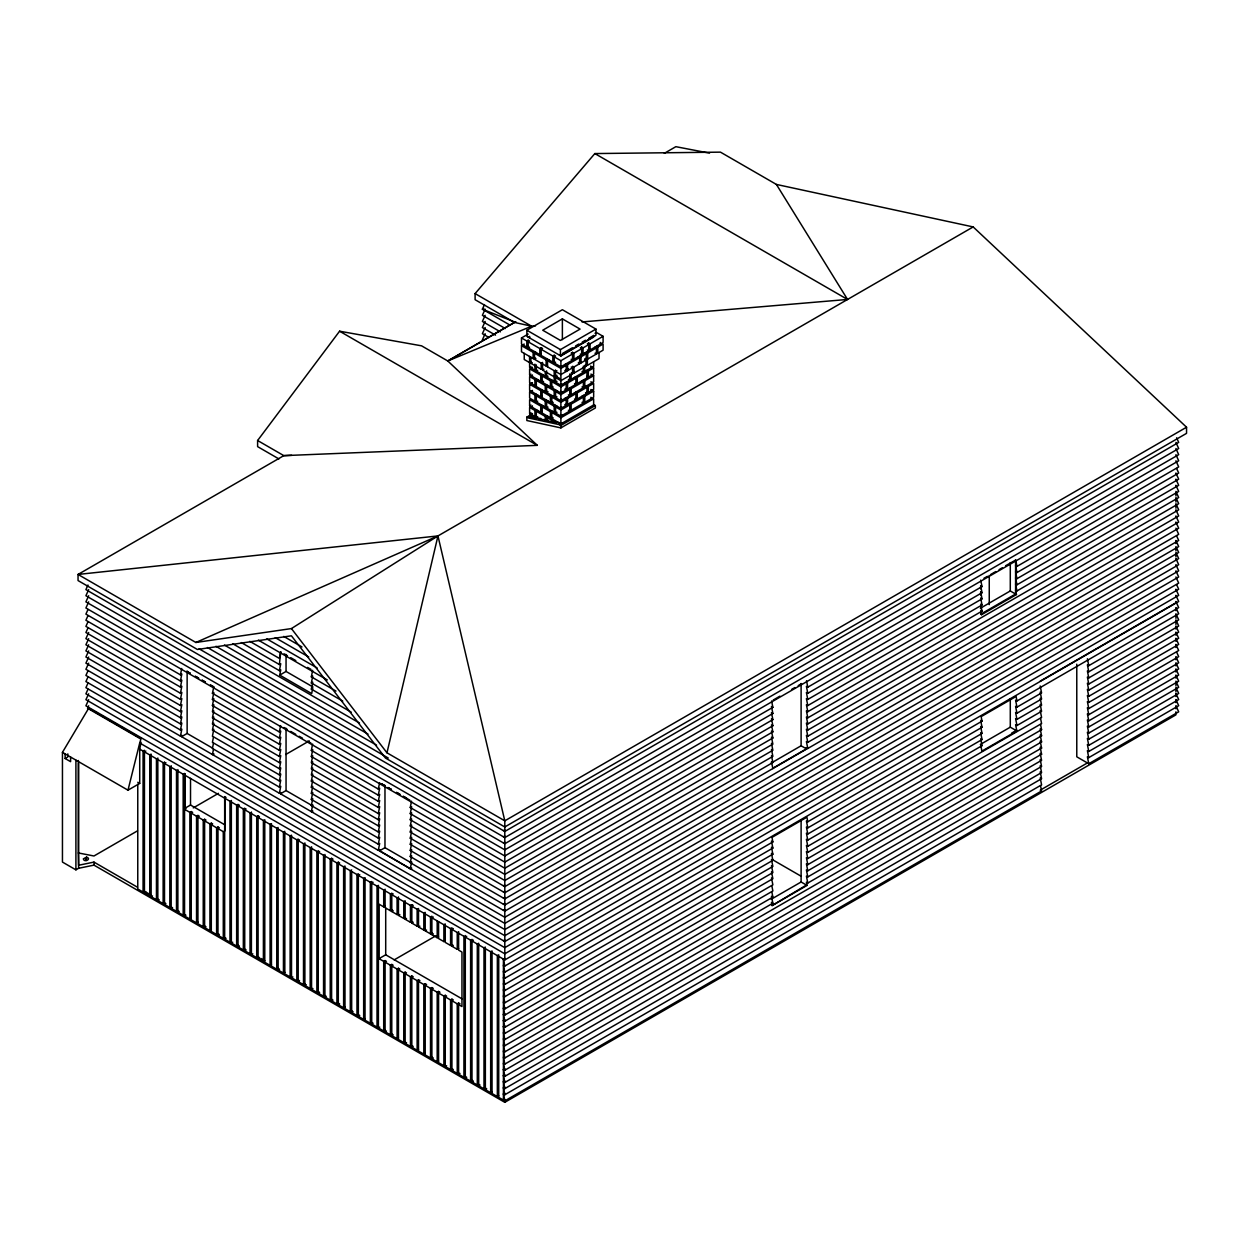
<?xml version="1.0" encoding="UTF-8"?>
<svg xmlns="http://www.w3.org/2000/svg" width="1249" height="1249" viewBox="0 0 1249 1249"><rect width="100%" height="100%" fill="white"/><g stroke="black" fill="none" stroke-linecap="round" stroke-linejoin="round"><path stroke-width="1.5" d="M1175.934 559.88L1175.934 558.584L1178.681 564.72L504.799 953.783L139.716 742.999L141.09 738.534L90.303 709.213M88.663 708.261L62.45 752.351L127.991 790.18L139.716 783.404L139.716 749.135L141.09 742.203M87.976 615.663L85.916 620.269L180.449 674.85L181.714 668.48M87.976 621.799L85.916 626.389L180.449 680.986L181.823 674.054L180.449 674.85M87.976 627.935L85.916 632.525L180.449 687.106L181.823 680.19L180.449 680.986M88.663 632.525L85.916 638.661L180.449 693.242L181.823 686.31L180.449 687.106M88.663 638.661L85.916 644.781L180.449 699.362L181.823 692.446L180.449 693.242M88.663 644.781L85.916 650.916L180.449 705.498L181.823 698.581L180.449 699.362M88.663 650.916L85.916 657.036L180.449 711.633L181.823 704.701L180.449 705.498M88.663 657.036L85.916 663.172L180.449 717.753L181.823 710.837L180.449 711.633M88.663 663.172L85.916 669.308L180.449 723.889L181.823 716.957L180.449 717.753M87.976 670.838L85.916 675.428L180.449 730.009L181.823 723.093L180.449 723.889M87.976 676.958L85.916 681.564L180.449 736.145L181.823 729.229L180.449 730.009M771.492 755.583L772.866 762.514L504.799 917.281L410.265 862.7L411.639 861.904L410.265 868.82L411.639 868.024L411.374 869.351L379.665 850.741L379.665 849.57L378.291 850.366L280.494 793.786L280.744 792.459L279.37 793.256L181.573 736.676L181.823 735.349L180.449 736.145M212.424 693.304L213.798 692.508L212.424 699.44L279.37 738.097L280.744 731.165L279.37 731.961L212.424 693.304L213.798 686.872L210.316 684.983L213.688 686.934M212.424 705.56L213.798 704.764L212.424 711.696L279.37 750.352L280.744 743.42L279.37 744.217L212.424 705.56L213.798 698.644L212.424 699.44M213.798 710.9L212.424 717.832L279.37 756.472L280.744 755.692L279.37 762.608L212.424 723.952L213.798 717.035M213.798 723.155L212.424 730.087L279.37 768.744L280.744 767.948L279.37 774.864L212.424 736.207L213.798 729.291M213.454 737.144L212.424 742.343L279.37 781L280.744 780.203L279.37 787.12L212.424 748.479L213.454 743.28M213.454 749.416L212.424 754.599L213.798 753.803L213.532 755.13M280.682 651.869L279.37 658.41L249.816 641.346M241.338 642.579L279.37 664.53L280.744 651.822M232.876 643.813L279.37 670.666L280.744 663.75L279.37 664.53M351.203 712.133L311.344 689.12L312.718 688.324L311.672 693.57L279.714 675.116L280.744 669.87L279.37 670.666M279.37 731.961L280.635 725.591M279.37 744.217L280.744 737.3L279.37 738.097M279.37 756.472L280.744 749.556L279.37 750.352M279.37 768.744L280.744 761.812L279.37 762.608M279.37 781L280.744 774.068L279.37 774.864M279.37 793.256L280.744 786.339L279.37 787.12M335.981 691.087L311.344 676.864L312.64 670.323M342.757 701.126L311.344 683L312.718 676.068L311.344 676.864M311.344 689.12L312.718 682.204L311.344 683M311.344 750.415L312.718 749.619L311.344 756.551L378.291 795.207L379.665 788.275L378.291 789.071L311.344 750.415L312.609 744.045M312.718 761.874L311.344 768.806L378.291 807.463L379.665 806.667L378.291 813.583L311.344 774.942L312.718 768.01M311.344 781.062L312.718 780.266L311.344 787.198L378.291 825.854L379.665 818.922L378.291 819.719L311.344 781.062L312.718 774.146M311.344 793.318L312.718 792.522L311.344 799.454L378.291 838.11L379.665 831.178L378.291 831.975L311.344 793.318L312.718 786.402L311.344 787.198M378.291 850.366L379.665 843.45L378.291 844.23L311.344 805.589L312.718 798.657L311.344 799.454M312.453 812.24L312.718 810.913L311.344 811.709L312.718 804.793L311.344 805.589M378.291 789.071L379.665 782.639M311.344 756.551L312.718 755.754L311.344 762.671L378.291 801.327L379.665 794.411L378.291 795.207M378.291 807.463L379.665 800.531L378.291 801.327M378.291 819.719L379.665 812.802L378.291 813.583M378.291 831.975L379.665 825.058L378.291 825.854M378.291 844.23L379.665 837.314L378.291 838.11M1175.934 528.218L1178.681 534.338L807.791 748.479L806.417 747.683L806.682 748.994L504.799 923.401L379.415 850.897L379.665 849.57M771.601 700.97L772.866 707.34L504.799 862.107L410.265 807.525L411.53 801.155M772.866 707.34L771.492 706.544L772.866 713.476L504.799 868.242L410.265 813.661L411.639 806.729L410.265 807.525M772.866 713.476L771.492 712.679L772.866 719.611L504.799 874.378L410.265 819.781L411.639 812.865L410.265 813.661M772.866 719.611L771.492 718.815L772.866 725.731L504.799 880.498L410.265 825.917L411.639 819.001L410.265 819.781M772.866 725.731L771.492 724.935L772.866 731.867L504.799 886.634L410.265 832.053L411.639 825.121L410.265 825.917M772.866 731.867L771.492 731.071L772.866 737.987L504.799 892.754L410.265 838.173L411.639 831.256L410.265 832.053M772.866 737.987L771.492 737.191L772.866 744.123L504.799 898.89L410.265 844.308L411.639 837.376L410.265 838.173M771.492 743.327L772.866 750.259L504.799 905.025L410.265 850.428L411.639 843.512L410.265 844.308M771.492 749.462L772.866 756.379L504.799 911.146L410.265 856.564L411.639 849.648L410.265 850.428M410.265 862.7L411.639 855.768L410.265 856.564M1186.55 427.22L504.799 820.827L386.971 752.804L437.962 535.93L973.174 226.928L1186.55 427.22L1186.55 433.356L504.799 826.963L385.457 758.049L291.423 635.803L197.389 649.48L78.047 580.566L78.047 574.446L283.82 455.635L537.304 445.347L447.782 360.977L421.569 345.832L339.587 331.204L257.606 440.507L257.606 446.627L278.902 458.929M127.991 790.18L139.716 742.999M87.976 585.016L85.916 589.622L504.799 831.459L1178.681 442.396L1176.62 437.806M88.663 589.622L85.916 595.742L504.799 837.595L1178.681 448.532L1175.934 442.396M88.663 595.742L85.916 601.877L504.799 843.731L1178.681 454.667L1175.934 448.532M88.663 601.877L85.916 608.013L504.799 849.851L1178.681 460.787L1175.934 454.667M87.976 609.543L85.916 614.133L504.799 855.987L1178.681 466.923L1175.934 460.787M87.976 683.094L85.916 687.684L504.799 929.537L1178.681 540.474L1176.62 535.883M87.976 689.229L85.916 693.819L504.799 935.673L1178.681 546.609L1175.934 540.474L1175.934 543.534M88.663 699.674L85.916 705.81L504.799 947.648L1178.681 558.584L1175.934 552.464L1175.934 556.976M88.663 705.81L87.555 708.261L140.544 738.862M484.456 304.584L482.395 309.19L510.248 325.255M485.143 309.19L482.395 315.31L505.33 328.549M485.143 315.31L482.395 321.446L500.412 331.844M485.143 321.446L482.395 327.566L495.494 335.138M485.143 327.566L482.395 333.702L488.937 337.48M482.395 339.837L485.143 333.702M88.663 693.819L85.916 699.674L504.799 941.527L1178.681 552.464L1175.934 546.609L1175.934 550.84M291.673 455.323L283.82 455.635L257.606 440.507M535.493 325.88L531.606 326.208L514.432 322.414L475.104 299.713L475.104 293.593L594.852 153.565L720.47 152.144L776.394 184.43L973.174 226.928M195.874 642.47L437.962 535.93L78.047 574.446L195.874 642.47L291.423 628.575L437.962 535.93L504.799 820.827L504.799 880.498M475.104 293.593L531.606 326.208L447.782 360.977L514.432 322.414M664.296 153.346L675.85 146.679L709.541 153.159M483.769 308.394L482.395 309.19L513.745 321.649M447.782 360.977L515.837 321.68M594.571 336.028L593.65 335.497L593.65 337.074L560.895 355.996L526.859 336.356L526.859 330.22L562.378 309.721L595.945 329.096L595.945 335.232L560.426 355.731L560.426 349.611L595.945 329.096M595.024 333.264L596.413 332.468L603.095 336.324L603.095 342.46L560.895 366.816L521.489 344.068L521.489 337.948L528.155 334.092M528.233 337.152L529.623 336.356L529.623 337.948M562.378 318.87L542.722 330.22L560.426 340.446L580.082 329.096L562.378 318.87L562.378 339.619M521.489 337.948L526.797 341.008L528.171 340.212L529.545 341.008L528.171 341.804L539.818 348.518L541.192 347.722L542.566 348.518L541.192 349.314L552.823 356.043L554.197 355.247L555.586 356.043L554.197 356.824L560.895 360.696L572.557 353.951L571.183 353.155L572.557 352.359L573.931 353.155L581.675 348.69L580.301 347.893L581.675 347.097L583.049 347.893L588.716 344.63L587.342 343.834L588.685 343.053L590.059 343.85L603.095 336.324M595.024 347.113L596.413 347.909L587.686 352.936L586.312 352.14L586.312 359.853L560.895 374.544L521.489 351.796L521.489 345.661L524.237 344.068M528.171 346.348L526.797 347.144L526.797 341.008M529.545 347.144L528.171 347.925L528.171 340.212M533.136 352.374L534.51 351.594L534.51 359.306L535.883 358.51L534.51 357.714L533.136 358.51L533.136 352.374L521.489 345.661M535.883 352.374L534.51 353.17L546.141 359.899L547.515 359.103L547.515 366.816M541.192 353.857L539.818 354.654L539.818 348.518M530.856 361.82L529.545 362.569L524.237 359.509L524.237 353.373M530.856 357.214L530.934 363.365L532.246 362.616M529.545 356.449L529.623 367.222L530.997 366.441M548.889 359.899L547.515 360.696L560.895 368.408L566.203 365.348L564.813 364.552M559.505 355.2L560.895 354.404L560.895 355.996M562.534 353.467L572.354 347.784M575.633 345.895L578.912 344.006M582.19 342.117L585.469 340.228M588.747 338.323L593.65 335.497M536.305 369.501L534.931 370.297L534.931 364.162M543.534 381.398L542.16 382.178L542.16 374.466L540.77 375.262L529.623 368.814L529.623 374.95L530.997 374.154M537.679 370.297L536.305 371.094L536.305 364.895M547.515 365.223L546.141 366.019L546.141 359.899M554.197 361.367L552.823 362.163L552.823 356.043M530.934 363.365L541.192 369.298L542.503 368.533M555.586 362.163L554.197 362.959L554.197 355.247M542.503 362.413L542.566 370.094L543.877 369.329M590.902 374.091L593.65 375.668L593.65 381.804L560.895 400.726L529.623 382.662L529.623 376.542L534.931 379.602L536.305 378.806L536.305 386.519M543.534 375.262L542.16 376.058L550.419 380.82L551.793 380.024L551.793 387.752L553.166 386.956M585.594 392.592L586.968 393.373L586.968 385.66L588.341 386.456L593.65 383.396L593.65 389.516L560.895 408.439L529.623 390.391L529.623 384.255L532.277 382.725M537.679 379.602L536.305 380.399L545.251 385.566L546.625 384.77L546.625 392.483L547.999 391.686M546.625 375.465L545.251 376.261L545.251 371.656M555.586 371.468L556.898 370.719M568.279 368.752L564.813 370.672L566.203 371.468L566.203 363.756L567.577 364.552L579.63 357.589L578.256 356.792M581.004 356.792L581.004 362.928L579.63 362.132L578.256 362.928L579.63 363.709L579.63 355.996L581.004 356.792L586.312 353.732L584.938 352.936M595.024 353.233L596.413 354.029L596.413 346.316L597.787 347.113L603.095 344.037L603.095 350.173L587.358 359.259L586.046 358.494L585.984 366.176L573.931 373.139L572.62 372.374M547.999 376.261L546.625 377.057L546.625 370.859M542.16 380.602L540.77 381.398L540.77 375.262M536.305 384.942L534.931 385.738L534.931 379.602M556.96 375.293L554.197 376.808L542.566 370.094M590.902 391.109L590.902 389.516L593.65 391.109L593.65 397.244L560.895 416.151L529.623 398.103L529.623 391.967L530.997 391.171M556.898 376.839L555.586 377.604L560.895 380.664L572.557 373.935L572.62 366.254L573.931 367.003L573.931 373.139M553.166 380.82L551.793 381.616L560.895 386.878L566.203 383.802L564.813 383.006M555.586 380.633L554.197 381.429L554.197 370.672M547.999 385.566L546.625 386.363L554.197 390.734L555.586 389.938L555.586 397.65L556.96 396.854M529.623 384.255L540.77 390.703L542.16 389.907L542.16 397.619M556.96 381.429L555.586 382.225L555.508 369.923M574.212 371.468L571.152 373.232L572.557 373.935M529.623 391.967L534.931 395.043L536.305 394.247L536.305 401.959L537.679 401.163M543.534 390.703L542.16 391.499L550.419 396.261L551.793 395.465L551.793 403.193L553.166 402.397M585.984 366.176L584.673 365.426L587.358 365.379L599.036 358.65L599.036 352.515M551.793 386.16L550.419 386.956L550.419 380.82M537.679 395.043L536.305 395.839L545.251 401.007L546.625 400.211L546.625 407.923L547.999 407.127M546.625 390.906L545.251 391.686L545.251 385.566M542.16 396.027L540.77 396.823L540.77 390.703M529.623 367.222L560.895 385.285L593.65 366.363L593.65 361.773M536.305 400.367L534.931 401.163L534.931 395.043M564.813 389.142L566.203 389.938L566.203 382.225L567.577 383.006L575.898 378.213L574.524 377.417M574.524 383.537L575.898 384.333L575.898 376.62L577.272 377.417L586.968 371.812L585.594 371.015M586.968 377.947L586.968 370.219L588.341 371.015L593.65 367.955L593.65 374.091L560.895 392.998L529.623 374.95M542.16 413.06L542.16 405.347L540.77 406.128L529.623 399.696L529.623 405.816L530.997 405.019M556.96 390.734L555.586 391.53L560.895 394.59L569.763 389.469L568.389 388.673M553.166 396.261L551.793 397.057L560.895 402.303L566.203 399.243L564.813 398.447M555.586 396.074L554.197 396.854L554.197 390.734M547.999 401.007L546.625 401.788L554.197 406.175L555.586 405.379L555.586 413.091L556.96 412.295M568.389 394.793L569.763 395.59L569.763 387.877L571.152 388.673L583.392 381.601L582.018 380.804M582.018 386.925L583.392 387.721L583.392 380.008L584.782 380.804L593.65 375.668M537.679 416.604L536.305 417.4L536.305 409.688L534.931 410.468L529.623 407.408L529.623 413.544L530.997 412.748M543.534 406.128L542.16 406.924L550.419 411.702L551.793 410.905L551.793 418.618L553.166 417.837M551.793 401.6L550.419 402.397L550.419 396.261M537.679 410.468L536.305 411.264L545.251 416.432L546.625 415.636L546.625 420.804L562.269 423.083M546.625 406.331L545.251 407.127L545.251 401.007M528.233 417.915L559.505 424.676L593.978 404.77L595.351 405.566L595.351 407.986L560.895 427.892L526.859 420.538L526.859 417.119L540.911 418.462M542.16 411.467L540.77 412.264L540.77 406.128M536.305 415.808L534.931 416.604L534.931 410.468M564.813 404.582L566.203 405.379L566.203 397.65L567.577 398.447L575.898 393.638L574.524 392.857M574.524 398.977L575.898 399.774L575.898 392.061L577.272 392.857L586.968 387.252L585.594 386.456M556.96 406.175L555.586 406.955L560.895 410.031L569.763 404.895L568.389 404.114M553.166 411.702L551.793 412.498L560.895 417.744L593.65 398.821L593.65 404.957M555.586 411.499L554.197 412.295L554.197 406.175M547.999 416.432L546.625 417.228L556.492 422.927M568.389 410.234L569.763 411.03L569.763 403.318L571.152 404.114L583.392 397.026L582.018 396.23M582.018 402.365L583.392 403.162L583.392 395.449L584.782 396.23L593.65 391.109M529.623 413.544L539.537 419.258L547.999 420.007L546.625 420.804M551.793 417.041L550.419 417.837L550.419 411.702M559.505 424.676L560.895 425.472L595.351 405.566M65.135 753.896L65.135 758.518L67.821 756.956L67.821 753.881M144.447 750.274L143.073 751.071L143.073 892.051L144.447 891.255L149.818 894.346M145.836 751.071L144.447 751.867L144.447 892.848L149.755 895.908L151.145 895.111M279.714 675.116L286.052 671.447L312.984 686.997M181.573 736.676L187.131 733.46L212.377 748.026M164.509 763.451L165.883 762.655M86.025 857.36L83.324 858.906C84.229 863.043 92.004 858.844 86.618 857.142L86.025 860.389L86.618 857.142M137.468 830.866L93.972 855.987L78.359 852.958L78.359 760.5M62.45 752.351L62.45 862.075L75.908 869.85L78.593 868.289L93.972 865.135L504.799 1102.321L1175.934 714.85L1175.934 711.821M185.211 773.802L185.211 808.087L190.519 805.027L225.179 825.027M193.252 807.9L218.466 793.334M285.74 754.49L309.284 740.907M185.211 808.087L185.929 808.509L184.555 809.305L189.864 812.365L191.238 811.569L192.627 812.365L191.238 813.161L196.546 816.221L197.935 815.425L199.309 816.221L197.935 817.018L203.244 820.078L204.617 819.282L205.991 820.078L204.617 820.874L209.926 823.95L211.3 823.153L212.673 823.95L211.3 824.73L216.608 827.806L217.982 827.01L219.356 827.806L217.982 828.602L223.29 831.662L224.82 830.96L224.82 796.675M224.664 798.173L226.038 797.377M238.028 805.902L239.418 805.105M244.726 809.758L246.1 808.962M280.494 793.786L286.052 790.57L312.984 806.105M258.09 815.878L256.716 816.674L256.716 957.655L258.09 956.859L259.464 957.655L258.09 958.451L258.09 815.878L259.464 816.674L258.09 817.471M144.447 892.848L145.836 892.051M149.755 895.908L149.755 754.927L151.145 754.131L151.145 896.704L152.519 895.908M278.137 827.462L276.763 828.259L276.763 969.24L278.137 968.443L279.511 969.24L278.137 970.02L278.137 829.055M151.145 896.704L156.453 899.764L157.827 898.968M157.827 758.002L157.827 900.56L159.201 899.764M284.819 831.319L283.445 832.115L283.445 973.096L284.819 972.3M157.827 900.56L163.135 903.62L164.509 902.824L165.883 903.62L164.509 904.417L164.509 761.859M164.509 904.417L169.817 907.492L171.191 906.696M171.191 765.715L171.191 908.273L172.565 907.492M298.199 840.624L299.573 839.828M171.191 908.273L176.499 911.348L177.873 910.552M177.873 769.571L177.873 912.145L179.247 911.348M183.181 915.205L184.555 914.409L185.929 915.205L184.555 916.001L184.555 773.428L183.181 774.224L183.181 915.205L177.873 912.145M184.555 916.001L189.864 919.061L191.238 918.265M318.245 852.208L319.619 851.412M191.238 811.569L191.238 919.857L196.546 922.917L197.935 922.121M197.935 815.425L197.935 923.714L203.244 926.789L204.617 925.993L205.991 926.789L204.617 927.57L204.617 819.282M331.61 858.328L330.236 859.125L330.236 1000.106L331.61 999.309L332.999 1000.106L331.61 1000.902L331.61 858.328L332.999 859.125L331.61 859.921M204.617 927.57L209.926 930.646L211.3 929.849M338.307 862.2L336.918 862.997L336.918 1003.962L338.307 1003.166L339.681 1003.962L338.307 1004.758L338.307 862.2L339.681 862.997L338.307 863.777M211.3 823.153L211.3 931.442L216.608 934.502L217.982 933.706L219.356 934.502L217.982 935.298L217.982 827.01M217.982 935.298L223.29 938.358L224.664 937.562L226.038 938.358L224.664 939.154L224.664 796.581M379.415 850.897L384.973 847.681L411.905 863.215M351.672 869.913L350.298 870.709L350.298 1011.69L351.672 1010.894L353.045 1011.69L351.672 1012.486L351.672 871.505M224.664 939.154L229.972 942.214L231.346 941.418M231.346 800.453L231.346 943.011L232.72 942.214M358.354 873.769L356.98 874.565L356.98 1015.546L358.354 1014.75L359.728 1015.546L358.354 1016.343L358.354 875.362L359.728 874.565M231.346 943.011L236.654 946.071L238.028 945.29L239.418 946.071L238.028 946.867L238.028 804.309M243.336 949.943L244.726 949.146L246.1 949.943L244.726 950.739L244.726 808.165L243.336 808.962L243.336 949.943L238.028 946.867M371.718 883.074L373.092 882.278M244.726 950.739L250.034 953.799L251.408 953.003M251.408 812.022L251.408 954.595L252.782 953.799M258.09 958.451L263.398 961.511L264.772 960.715L260.791 958.42M391.78 894.659L393.154 893.862M263.398 961.511L263.398 820.531L264.772 819.75L264.772 962.308L270.081 965.368L271.455 964.587M503.425 830.663L504.799 829.882M503.425 836.799L504.799 836.003M458.617 931.66L458.617 950.13L461.958 952.05L461.958 1006.538L458.617 1004.602L459.991 1003.821L458.617 1003.025L457.243 1003.821L451.935 1000.746L453.309 999.949L451.935 999.153L450.561 999.949L445.253 996.889L446.627 996.093L445.253 995.297L443.879 996.093L438.571 993.033L439.945 992.237L438.571 991.441L437.197 992.237L431.889 989.177L433.262 988.381L431.889 987.584L430.515 988.381L425.206 985.305L426.58 984.524L425.206 983.728L423.817 984.524L418.509 981.449L419.898 980.652L418.509 979.856L417.135 980.652L411.827 977.592L413.2 976.796L411.827 976L410.453 976.796L405.144 973.736L406.518 972.94L405.144 972.144L403.77 972.94L398.462 969.88L399.836 969.083L398.462 968.287L397.088 969.083L391.78 966.023L393.154 965.227L391.78 964.431L390.406 965.227L385.098 962.152L386.472 961.355L385.098 960.575L383.708 961.355L379.025 958.654L379.025 904.167L383.708 906.883L385.098 906.087M503.425 842.934L504.799 842.138M385.098 889.21L385.098 907.68L390.406 910.74L391.78 909.943L393.154 910.74L391.78 911.536L391.78 893.066M411.827 904.651L410.453 905.447L410.453 922.308L411.827 921.528L413.2 922.308L411.827 923.105L411.827 904.651L413.2 905.447L411.827 906.228M391.78 911.536L397.088 914.596L398.462 913.8M284.819 832.911L284.819 973.892L290.127 976.952L291.517 976.156M398.462 896.923L398.462 915.392L399.836 914.596M290.127 976.952L290.127 835.971L291.517 835.175L291.517 977.748L292.89 976.952M773.272 700.018L779.922 696.161M791.554 689.448L794.895 687.528M798.22 685.607L801.546 683.687M983.993 578.225L987.428 576.367M990.754 574.446L995.75 571.558M999.075 569.638L1002.401 567.717M1005.617 565.735L1015.702 560.036L1016.967 566.406L1178.681 473.043L1176.62 468.453M398.462 915.392L403.77 918.452L405.144 917.656M296.825 980.808L298.199 980.012L299.573 980.808L298.199 981.605L298.199 839.031L296.825 839.828L296.825 980.808L291.517 977.748M403.77 918.452L403.77 901.575L405.144 900.779L405.144 919.248L406.518 918.452M982.042 586.577L980.668 585.781L982.042 592.713L807.791 693.304L806.417 686.388L807.791 687.184L982.042 586.577L980.668 580.145M1175.934 480.459L1175.934 479.179L1178.681 485.315L1016.967 578.677L1015.593 571.745L1016.967 572.542L1178.681 479.179L1175.934 473.043L1175.934 474.339M298.199 981.605L303.507 984.665L304.881 983.869M304.881 842.903L304.881 985.461L306.255 984.665M431.889 916.22L430.515 917.016L430.515 933.893L431.889 933.097L433.262 933.893L431.889 934.689L431.889 917.812L433.262 917.016M982.042 598.833L980.668 598.037L982.042 604.969L807.791 705.56L806.417 698.644L807.791 699.44L982.042 598.833L980.668 591.917L982.042 592.713M411.827 923.105L417.135 926.18L418.509 925.384M304.881 985.461L310.189 988.537L311.563 987.74M417.135 926.18L417.135 909.303L418.509 908.507L418.509 926.977L419.898 926.18M311.563 846.76L311.563 989.317L312.937 988.537M1175.934 495.947L1175.934 491.435L1178.681 497.57L1016.967 590.933L1015.593 584.001L1016.967 584.797L1178.681 491.435L1175.934 485.315L1175.934 486.595M980.356 608.247L1010.285 590.964L1016.467 594.524L981.542 614.695L980.668 614.196L1015.593 594.024L1015.593 559.974M418.509 926.977L423.817 930.037L425.206 929.24M311.563 989.317L316.871 992.393L318.245 991.597L319.619 992.393L318.245 993.189L318.245 850.616M423.817 930.037L423.817 913.16L425.206 912.363L425.206 930.833L426.58 930.037M503.425 885.838L504.799 885.041M379.025 958.654L385.707 954.798L462.005 998.841M1175.934 502.082L1175.934 497.57L1178.681 503.69L807.791 717.832L806.417 710.9L807.791 711.696L982.042 611.104L981.011 605.906M503.425 891.958L504.799 891.177M318.245 993.189L323.553 996.249L324.927 995.453M324.927 854.472L324.927 997.045L326.301 996.249M394.169 959.888L435.901 935.782M503.425 898.093L504.799 897.297M431.889 934.689L437.197 937.749L438.571 936.953M451.935 929.397L453.309 928.6M1175.934 511.106L1175.934 509.826L1178.681 515.962L807.791 730.087L806.417 723.155L807.791 723.952L1178.681 509.826L1175.934 503.69L1175.934 508.218M503.425 904.229L504.799 903.433M438.571 921.668L438.571 938.545L443.879 941.605L445.253 940.809M503.425 910.349L504.799 909.553M1175.934 523.378L1175.934 522.082L1178.681 528.218L807.791 742.343L806.417 735.427L807.791 736.207L1178.681 522.082L1175.934 515.962L1175.934 517.242M450.561 945.477L451.935 944.681L453.309 945.477L451.935 946.258L451.935 927.804L450.561 928.6L450.561 945.477L445.253 942.402L445.253 923.948L443.879 924.744L443.879 941.605M465.299 937.109L466.689 936.313M338.307 1004.758L343.616 1007.818L344.989 1007.037M771.179 763.061L801.109 745.778L806.682 748.994M451.935 946.258L457.243 949.334L458.617 948.537M471.997 940.965L473.371 940.169M773.162 768.057L806.417 748.854L806.417 747.683M485.361 947.101L483.988 947.897L483.988 1088.863L485.361 1088.082L486.735 1088.863L485.361 1089.659L485.361 948.694M358.354 1016.343L363.662 1019.403L365.036 1018.606M503.425 940.731L504.799 939.935M370.344 1023.259L371.718 1022.463L373.092 1023.259L371.718 1024.055L371.718 881.497L370.344 882.278L370.344 1023.259L365.036 1020.199L365.036 877.625L363.662 878.422L363.662 1019.403M371.718 1024.055L377.026 1027.115L378.4 1026.335M377.026 1027.115L377.026 886.15L378.4 885.354L378.4 1027.911L379.79 1027.115M503.425 1100.088L503.425 959.123L504.799 958.326M139.716 749.135L504.799 959.919L1178.681 570.855L1175.934 564.72L1175.934 566M378.4 1027.911L383.708 1030.987L385.098 1030.191M385.098 960.575L385.098 1031.768L386.472 1030.987M1175.934 576.976L1178.681 583.111L504.799 972.175L503.425 965.243L504.799 966.039L1178.681 576.976L1175.934 570.855L1175.934 572.136M385.098 1031.768L390.406 1034.843L391.78 1034.047L393.154 1034.843L391.78 1035.64L391.78 964.431M391.78 1035.64L397.088 1038.7L398.462 1037.903M1175.934 590.527L1175.934 589.231L1178.681 595.367L504.799 984.431L503.425 977.499L504.799 978.295L1178.681 589.231L1176.62 584.641M398.462 968.287L398.462 1039.496L403.77 1042.556L405.144 1041.76M405.144 972.144L405.144 1043.352L406.518 1042.556M1040.214 681.142L1175.934 602.783L1175.934 601.503L1178.681 607.623L1016.967 700.986L1015.593 700.189L1016.967 707.121L1041.588 692.914L1040.214 685.982M1016.967 700.986L1016.077 696.458L981.136 716.629L982.042 721.157L807.791 821.748L806.901 817.221L771.976 837.392L772.866 841.92L504.799 996.686L503.425 989.77L504.799 990.566L1178.681 601.503L1175.934 595.367L1175.934 596.647M405.144 1043.352L410.453 1046.412L411.827 1045.616L413.2 1046.412L411.827 1047.208L411.827 976M411.827 1047.208L417.135 1050.284L418.509 1049.488M772.866 848.055L771.492 847.259L772.866 854.175L504.799 1008.942L503.425 1002.026L504.799 1002.822L772.866 848.055L771.492 841.123L772.866 841.92M981.011 728.229L982.042 733.413L807.791 834.02L806.417 827.088L807.791 827.884L982.042 727.293L981.011 722.094M1175.934 618.349L1175.934 613.759L1178.681 619.879L1088.769 671.79L1087.395 664.874L1088.769 665.67L1178.681 613.759L1175.934 607.623L1175.934 610.683M418.509 979.856L418.509 1051.065L423.817 1054.14L425.206 1053.344M772.866 854.175L771.492 853.379L772.866 860.311L504.799 1015.078L503.425 1008.146L504.799 1007.365M1040.214 698.238L1041.588 705.17L1016.967 719.377L1015.593 712.461L1016.967 713.241L1041.588 699.034L1040.214 692.118M771.492 859.515L772.866 866.447L504.799 1021.214L503.425 1014.282L504.799 1013.485M425.206 983.728L425.206 1054.937L430.515 1057.997L431.889 1057.2L433.262 1057.997L431.889 1058.793L431.889 987.584M981.011 740.485L982.042 745.669L807.791 846.276L806.417 839.344L807.791 840.14L982.042 739.549L981.011 734.35M1175.934 629.074L1175.934 626.014L1178.681 632.15L1088.769 684.062L1087.395 677.13L1088.769 677.926L1178.681 626.014L1175.934 619.879L1175.934 624.484M980.356 744.451L1010.285 727.168L1016.842 730.946L981.901 751.117L980.668 744.872L982.042 745.669M771.492 865.651L772.866 872.567L504.799 1027.334L503.425 1020.417L504.799 1019.621M1016.842 730.946L1015.593 724.717L1016.967 725.513L1041.588 711.29L1040.214 704.374M431.889 1058.793L437.197 1061.853L438.571 1061.057M771.492 871.771L772.866 878.703L504.799 1033.469L503.425 1026.537L504.799 1025.741M1011.628 733.132L1016.67 730.228M1040.558 718.362L1041.588 723.561L807.791 858.531L806.417 851.615L807.791 852.396L1041.588 717.426L1040.214 710.494M1175.934 641.33L1175.934 638.27L1178.681 644.406L1088.769 696.317L1087.395 689.386L1088.769 690.182L1178.681 638.27L1175.934 632.15L1175.934 635.21M438.571 991.441L438.571 1062.649L443.879 1065.709L445.253 1064.913M445.253 995.297L445.253 1066.505L446.627 1065.709M445.253 1066.505L450.561 1069.566L451.935 1068.785L453.309 1069.566L451.935 1070.362L451.935 999.153M771.835 885.76L772.866 890.959L504.799 1045.725L503.425 1038.793L504.799 1039.59L772.866 884.823L771.492 877.906M1041.588 729.681L1040.214 728.885L1041.588 735.817L807.791 870.787L806.417 863.871L807.791 864.667L1041.588 729.681L1040.558 724.498M1176.62 652.072L1178.681 656.662L1088.769 708.573L1087.395 701.641L1088.769 702.438L1178.681 650.526L1175.934 644.406L1175.934 647.466M451.935 1070.362L457.243 1073.437L458.617 1072.641M458.617 1003.025L458.617 1074.234L459.991 1073.437M772.866 897.094L771.492 896.298L772.866 903.214L504.799 1057.981L503.425 1051.065L504.799 1051.861L772.866 897.094L771.835 891.895M1041.588 741.937L1040.214 741.141L1041.588 748.073L807.791 883.043L806.417 876.127L807.791 876.923L1041.588 741.937L1040.214 735.021L1041.588 735.817M1175.934 665.858L1175.934 662.797L1178.681 668.918L1088.769 720.829L1087.395 713.913L1088.769 714.693L1178.681 662.797L1175.934 656.662L1175.934 659.722M771.179 899.28L801.109 881.997L807.057 885.416L772.116 905.587L806.417 885.057M458.617 1074.234L463.925 1077.294L465.299 1076.497L466.689 1077.294L465.299 1078.09L465.299 935.517M465.299 1078.09L470.608 1081.15L471.997 1080.354L473.371 1081.15L471.997 1081.946L471.997 939.373M1041.588 754.209L1040.214 753.412L1041.588 760.329L504.799 1070.237L503.425 1063.321L504.799 1064.117L1041.588 754.209L1040.214 747.277L1041.588 748.073M1175.934 678.113L1175.934 675.053L1178.681 681.173L1088.769 733.085L1087.395 726.169L1088.769 726.965L1178.681 675.053L1175.934 668.918L1175.934 671.978M1040.214 759.533L1041.588 766.464L504.799 1076.373L503.425 1069.441L504.799 1068.66M471.997 1081.946L477.305 1085.006L478.679 1084.21M477.305 1085.006L477.305 944.025L478.679 943.245L478.679 1085.803L480.053 1085.006M1040.214 765.668L1041.588 772.585L504.799 1082.508L503.425 1075.576L504.799 1074.78M1175.934 691.899L1175.934 687.309L1178.681 693.445L1088.769 745.341L1087.395 738.424L1088.769 739.221L1178.681 687.309L1175.934 681.173L1175.934 685.779M1040.214 771.788L1041.588 778.72L504.799 1088.628L503.425 1081.712L504.799 1080.916M485.361 1089.659L490.67 1092.734L492.044 1091.938M1040.214 777.924L1041.588 784.856L504.799 1094.764L503.425 1087.832L504.799 1087.036M1175.934 702.625L1175.934 699.565L1178.681 705.701L1088.769 757.612L1087.395 750.68L1088.769 751.476L1178.681 699.565L1175.934 693.445L1175.934 696.505M490.67 1092.734L490.67 951.754L492.044 950.957L492.044 1093.515L497.352 1096.591L498.726 1095.795M1040.558 785.793L1041.588 790.976L504.799 1100.884L503.425 1093.968L504.799 1093.172M1040.214 790.18L1087.395 762.936M1076.779 664.187L1076.779 756.816L1088.769 763.732L1178.681 711.821L1175.934 705.701L1175.934 708.761M526.859 417.119L531.809 414.293M137.468 887.227L93.972 862.107L78.593 865.26L78.359 852.958M582.003 321.945L847.54 299.448L776.394 184.43M388.002 787.541L391.374 789.477M406.565 798.189L403.193 796.253L409.844 800.187M594.852 153.565L847.54 299.448M1016.967 566.406L1015.593 565.625L1016.967 572.542M1016.967 578.677L1015.593 577.881L1016.967 584.797M1016.967 590.933L1015.593 590.137L1016.467 594.524M596.413 352.437L597.787 353.233L597.787 347.113M588.685 349.189L590.059 349.985L590.059 343.85M587.342 349.954L588.716 350.75L588.685 343.053M581.675 353.233L583.049 354.013L583.049 347.893M580.301 354.013L581.675 354.81L581.675 347.097M586.312 359.853L584.938 359.056L586.312 358.276L587.686 359.056L587.686 352.936M584.673 359.29L585.984 360.04M590.621 366.207L593.65 367.955M526.859 330.22L560.426 349.611M572.557 358.494L573.931 359.29L573.931 353.155M571.183 359.29L572.557 360.087L572.557 352.359M583.392 370.703L584.782 371.499L584.782 366.894M582.018 371.499L583.392 372.28L583.392 366.098M571.246 367.05L572.557 367.799M586.968 376.355L588.341 377.151L588.341 371.015M980.668 604.173L982.042 604.969M590.902 381.804L592.276 382.6M566.203 369.891L567.577 370.672L567.577 364.552M1088.769 671.79L1087.395 670.994L1088.769 677.926M980.668 610.308L982.042 611.104M583.392 386.128L584.782 386.925L584.782 380.804M569.763 378.572L571.152 379.368L571.152 374.762M575.898 382.74L577.272 383.537L577.272 377.417M568.389 379.368L569.763 380.149L569.763 373.966M586.968 391.796L588.341 392.592L588.341 386.456M555.508 376.058L559.568 378.385M1088.769 684.062L1087.395 683.265L1088.769 690.182M560.895 383.693L562.269 384.489M566.203 388.345L567.577 389.142L567.577 383.006M583.392 401.569L584.782 402.365L584.782 396.23M569.763 393.997L571.152 394.793L571.152 388.673M575.898 398.181L577.272 398.977L577.272 392.857M560.895 391.405L562.269 392.202M1088.769 696.317L1087.395 695.521L1088.769 702.438M560.895 399.134L562.269 399.93M566.203 403.786L567.577 404.582L567.577 398.447M1088.769 708.573L1087.395 707.777L1088.769 714.693M569.763 409.438L571.152 410.234L571.152 404.114M560.895 406.846L562.269 407.642M560.895 414.574L562.269 415.355M1088.769 720.829L1087.395 720.033L1088.769 726.965M529.623 405.816L560.895 423.879L560.895 417.744M1088.769 733.085L1087.395 732.289L1088.769 739.221M535.134 418.306L529.623 415.136L529.623 417.119M1088.769 745.341L1087.395 744.56L1088.769 751.476M1016.967 707.121L1015.593 706.325L1016.967 713.241M1088.769 757.612L1087.395 756.816L1088.769 763.732M1016.967 719.377L1015.593 718.581L1016.967 725.513M339.587 331.204L537.304 445.347M980.668 720.361L982.042 721.157M980.668 726.496L982.042 727.293M980.668 732.617L982.042 733.413M980.668 738.752L982.042 739.549M807.791 693.304L806.417 692.508L807.791 699.44M807.791 705.56L806.417 704.779L807.791 711.696M807.791 717.832L806.417 717.035L807.791 723.952M807.791 730.087L806.417 729.291L807.791 736.207M807.791 742.343L806.417 741.547L807.791 748.479M807.791 821.748L806.417 820.968L807.791 827.884M807.791 834.02L806.417 833.224L807.791 840.14M807.791 846.276L806.417 845.479L807.791 852.396M807.791 858.531L806.417 857.735L807.791 864.667M807.791 870.787L806.417 869.991L807.791 876.923M772.132 859.484L800.781 876.033M807.791 883.043L806.417 882.262L807.057 885.416M772.866 903.214L771.492 902.418L772.116 905.587M283.742 636.412L301.977 646.951M275.264 637.646L308.737 656.974M266.818 638.895L317.184 667.981M284.038 653.805L287.411 655.741M290.767 657.692L295.81 660.612M307.597 667.403L310.954 669.339M258.34 640.128L327.332 679.971M224.414 645.062L359.54 723.077M215.936 646.295L368.018 734.1M207.443 647.528L376.573 745.169M199.075 648.824L388.252 758.049M284.007 727.527L287.364 729.478M290.736 731.414L295.779 734.334M299.151 736.27L302.508 738.221M307.566 741.125L310.923 743.077M387.971 787.557L391.452 789.43M504.799 972.175L503.425 971.379L504.799 978.295M405.144 919.248L410.453 922.308M425.206 930.833L430.515 933.893M504.799 984.431L503.425 983.634L504.799 990.566M137.765 782.28L139.716 783.404M504.799 996.686L503.425 995.89L504.799 1002.822M503.425 1008.146L504.799 1008.942M65.135 758.518L70.6 761.671L70.6 757.05M503.425 1014.282L504.799 1015.078M503.425 1020.417L504.799 1021.214M503.425 1026.537L504.799 1027.334M504.799 1033.469L503.425 1032.673L504.799 1039.59M504.799 1045.725L503.425 1044.929L504.799 1051.861M504.799 1057.981L503.425 1057.185L504.799 1064.117M503.425 1069.441L504.799 1070.237M503.425 1075.576L504.799 1076.373M503.425 1081.712L504.799 1082.508M503.425 1087.832L504.799 1088.628M503.425 1093.968L504.799 1094.764M143.073 892.051L137.765 888.991L137.765 784.231M251.408 954.595L256.716 957.655M276.763 969.24L271.455 966.164L271.455 823.606L270.081 824.402L270.081 965.368M278.137 970.02L283.445 973.096M324.927 997.045L330.236 1000.106M331.61 1000.902L336.918 1003.962M350.298 1011.69L344.989 1008.614L344.989 866.057L343.616 866.853L343.616 1007.818M351.672 1012.486L356.98 1015.546M478.679 1085.803L483.988 1088.863M504.799 1100.884L498.726 1097.387L498.726 954.814L497.352 955.61L497.352 1096.591M291.423 628.575L386.971 752.804M1087.395 658.738L1088.769 665.67M980.965 611.76L981.542 614.695M806.526 680.799L807.791 687.184M771.492 761.718L772.866 768.635M503.425 959.123L504.799 966.039M1010.285 562.581L1010.285 590.964M1010.285 698.8L1010.285 727.168M989.255 575.414L989.255 604.625M980.668 585.781L980.668 588.857M980.668 591.917L980.668 594.977M801.109 683.515L801.109 745.778M801.109 819.719L801.109 881.997M600.332 342.46L600.332 344.037M590.902 366.363L590.902 367.955M590.902 397.244L590.902 398.821M587.358 359.259L587.358 365.379M560.895 360.696L560.895 366.816M560.895 368.408L560.895 385.285M560.895 386.878L560.895 392.998M560.895 394.59L560.895 400.726M560.895 402.303L560.895 408.439M560.895 410.031L560.895 416.151M560.895 425.472L560.895 427.892M545.251 416.432L545.251 420.491M541.192 347.722L541.192 355.45M541.192 363.162L541.192 369.298M532.371 367.222L532.371 368.814M532.371 374.95L532.371 376.542M532.371 382.662L532.371 384.255M532.371 390.391L532.371 391.967M532.371 405.816L532.371 407.408M532.371 413.544L532.371 415.136M504.799 880.842L504.799 959.919M504.799 1099.307L504.799 1102.321M470.608 940.169L470.608 1081.15M463.925 936.313L463.925 1077.294M457.243 932.457L457.243 949.334M457.243 1003.821L457.243 1073.437M450.561 999.949L450.561 1069.566M443.879 996.093L443.879 1065.709M437.197 920.872L437.197 937.749M437.197 992.237L437.197 1061.853M430.515 988.381L430.515 1057.997M423.817 984.524L423.817 1054.14M417.135 980.652L417.135 1050.284M410.453 976.796L410.453 1046.412M403.77 972.94L403.77 1042.556M397.088 897.719L397.088 914.596M397.088 969.083L397.088 1038.7M390.406 893.862L390.406 910.74M390.406 965.227L390.406 1034.843M385.707 908.085L385.707 954.798M384.973 785.402L384.973 847.681M383.708 890.006L383.708 906.883M383.708 961.355L383.708 1030.987M323.553 855.268L323.553 996.249M316.871 851.412L316.871 992.393M310.189 847.556L310.189 988.537M303.507 843.699L303.507 984.665M286.052 654.429L286.052 671.447M286.052 728.292L286.052 790.57M250.034 812.818L250.034 953.799M236.654 805.105L236.654 946.071M229.972 801.234L229.972 942.214M223.29 831.662L223.29 938.358M216.608 827.806L216.608 934.502M209.926 823.95L209.926 930.646M203.244 820.078L203.244 926.789M196.546 816.221L196.546 922.917M190.519 778.361L190.519 805.027M189.864 812.365L189.864 919.061M187.131 671.181L187.131 733.46M176.499 770.368L176.499 911.348M169.817 766.511L169.817 907.492M163.135 762.655L163.135 903.62M156.453 758.783L156.453 899.764M93.972 862.107L93.972 865.135M78.593 763.186L78.593 868.289M75.908 760.126L75.908 869.85M384.63 785.605L381.242 783.669L384.723 785.543M399.821 794.317L396.448 792.381L399.852 794.286M190.238 673.273L186.772 671.384L190.207 673.289M198.653 678.129L195.187 676.24L198.591 678.16M205.382 682.016L201.916 680.127L205.304 682.063"/></g></svg>
